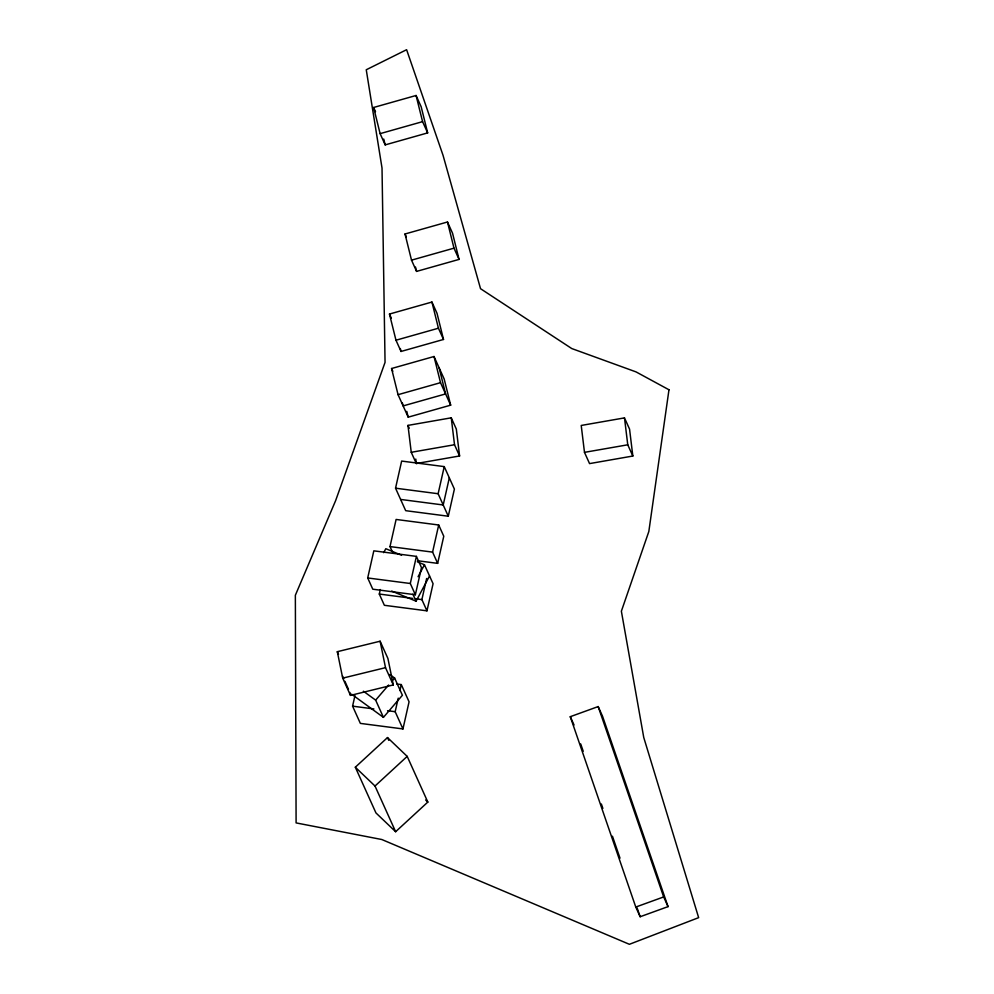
<?xml version="1.0" encoding="UTF-8"?>
<svg xmlns="http://www.w3.org/2000/svg" width="994" height="994" viewBox="0 0 994 994"><rect width="100%" height="100%" fill="white"/><g stroke="black" fill="none" stroke-linecap="round" stroke-linejoin="round"><path stroke-width="1.49" d="M367.705 577.961L373.819 550.838L416.411 556.379L421.481 567.624L415.368 594.747L372.787 589.206L367.705 577.961L410.298 583.503L415.368 594.747M395.537 488.191L401.651 461.067L444.243 466.608L454.395 489.098L448.282 516.221L405.689 510.68L395.537 488.191L438.13 493.732L448.282 516.221M396.718 683.984L401.278 684.58L409.068 701.814L402.955 728.937L360.362 723.396L352.584 706.162L354.957 695.614M417.306 561.796L424.463 564.766L433.073 583.714L426.96 610.838L384.367 605.296L379.298 594.052L380.317 589.541M392.531 552.192L389.996 546.576L396.109 519.452L438.702 524.994L443.771 536.238L437.658 563.362L417.89 560.79M410.298 583.503L416.411 556.379M438.13 493.732L444.243 466.608M402.955 728.937L395.177 711.704L398.234 698.136M399.923 690.606L401.278 684.58M426.96 610.838L421.891 599.593L426.637 578.496M437.658 563.362L432.589 552.117L438.702 524.994M449.313 477.853L443.212 504.977L400.619 499.435M383.684 552.676L385.809 548.713L401.564 555.248M418.076 576.694L424.463 564.766M391.723 591.07L416.064 601.184L429.532 576.011M389.71 674.466L394.618 678.032L402.396 695.278L383.423 717.37L375.645 700.124L388.629 685.015M391.624 681.524L394.618 678.032M355.318 767.219L387.498 737.573L407.192 756.384L427.83 802.071L395.637 831.717L375.943 812.918L355.318 767.219L375.011 786.03L395.637 831.717M375.011 786.03L407.192 756.384M570.283 716.686L598.177 706.572L602.55 716.264L668.043 906.627L640.161 916.741L635.775 907.05L570.283 716.686L574.035 724.999M635.775 907.05L663.669 896.936L668.043 906.627M373.62 107.476L416.076 95.486L421.158 106.731L427.656 132.898L385.187 144.888L380.118 133.643L373.62 107.476L375.521 111.701M380.118 133.643L422.574 121.653L427.656 132.898M405.018 233.988L447.486 221.997L452.556 233.242L459.054 259.409L416.585 271.399L411.516 260.155L405.018 233.988L406.285 236.808M411.516 260.155L453.985 248.165L459.054 259.409M389.474 314.054L431.93 302.052L437.012 313.296L443.51 339.463L401.042 351.454L395.972 340.221L389.474 314.054L391.375 318.266M395.972 340.221L438.429 328.219L443.51 339.463M391.561 368.513L434.018 356.511L444.169 379L450.667 405.167L408.211 417.157L398.06 394.68L391.561 368.513L392.829 371.321M398.06 394.68L440.516 382.678L450.667 405.167M337.314 651.691L380.118 641.217L387.908 658.45L393.301 684.916L350.484 695.39L342.706 678.144L337.314 651.691L338.519 654.338M342.706 678.144L385.51 667.67L393.301 684.916M407.975 425.395L451.251 417.828L456.321 429.073L459.588 455.973L416.312 463.539L411.243 452.295L407.975 425.395L409.242 428.203M411.243 452.295L454.519 444.74L459.588 455.973M624.493 417.89L581.217 425.457L584.484 452.357L589.554 463.602L632.83 456.035L629.562 429.135L624.493 417.89L627.761 444.803L632.83 456.035M584.484 452.357L627.761 444.803M389.996 546.576L432.589 552.117M379.298 594.052L412.758 598.413M415.803 598.81L421.891 599.593M352.584 706.162L373.881 708.933M387.561 710.71L395.177 711.704M363.369 691.203L375.645 700.124M351.528 694.16L383.423 717.37M425.643 799.984L427.83 802.071M412.895 594.151L416.064 601.184M387.498 737.573L388.753 740.344M342.508 676.019L343.713 678.678M344.906 681.325L348.496 689.289M598.177 706.572L663.669 896.936M580.707 743.947L583.229 751.278M601.358 803.984L602.873 808.383M612.441 836.202L620.007 858.17M637.129 907.957L640.161 916.741M416.076 95.486L422.574 121.653M447.486 221.997L453.985 248.165M431.93 302.052L438.429 328.219M383.746 139.073L385.187 144.888M415.504 267.038L416.585 271.399M439.099 367.755L445.598 393.922L403.129 405.912L402.408 403.005M434.018 356.511L440.516 382.678M400.321 348.546L401.042 351.454M406.757 411.342L408.211 417.157M380.118 641.217L385.51 667.67M349.888 692.445L350.484 695.39M451.251 417.828L454.519 444.74M415.765 459.054L416.312 463.539M668.974 389.772L648.834 531.492L621.374 611.223L643.752 737.486L698.645 917.648L629.388 944.3L381.82 839.52L296.1 822.908L295.355 595.257L335.612 500.665L385.051 362.375L382.019 168.036L366.252 69.766L406.608 49.7L443.051 155.35L480.537 288.695L571.761 348.559L636.048 371.905L668.974 389.772"/></g></svg>
